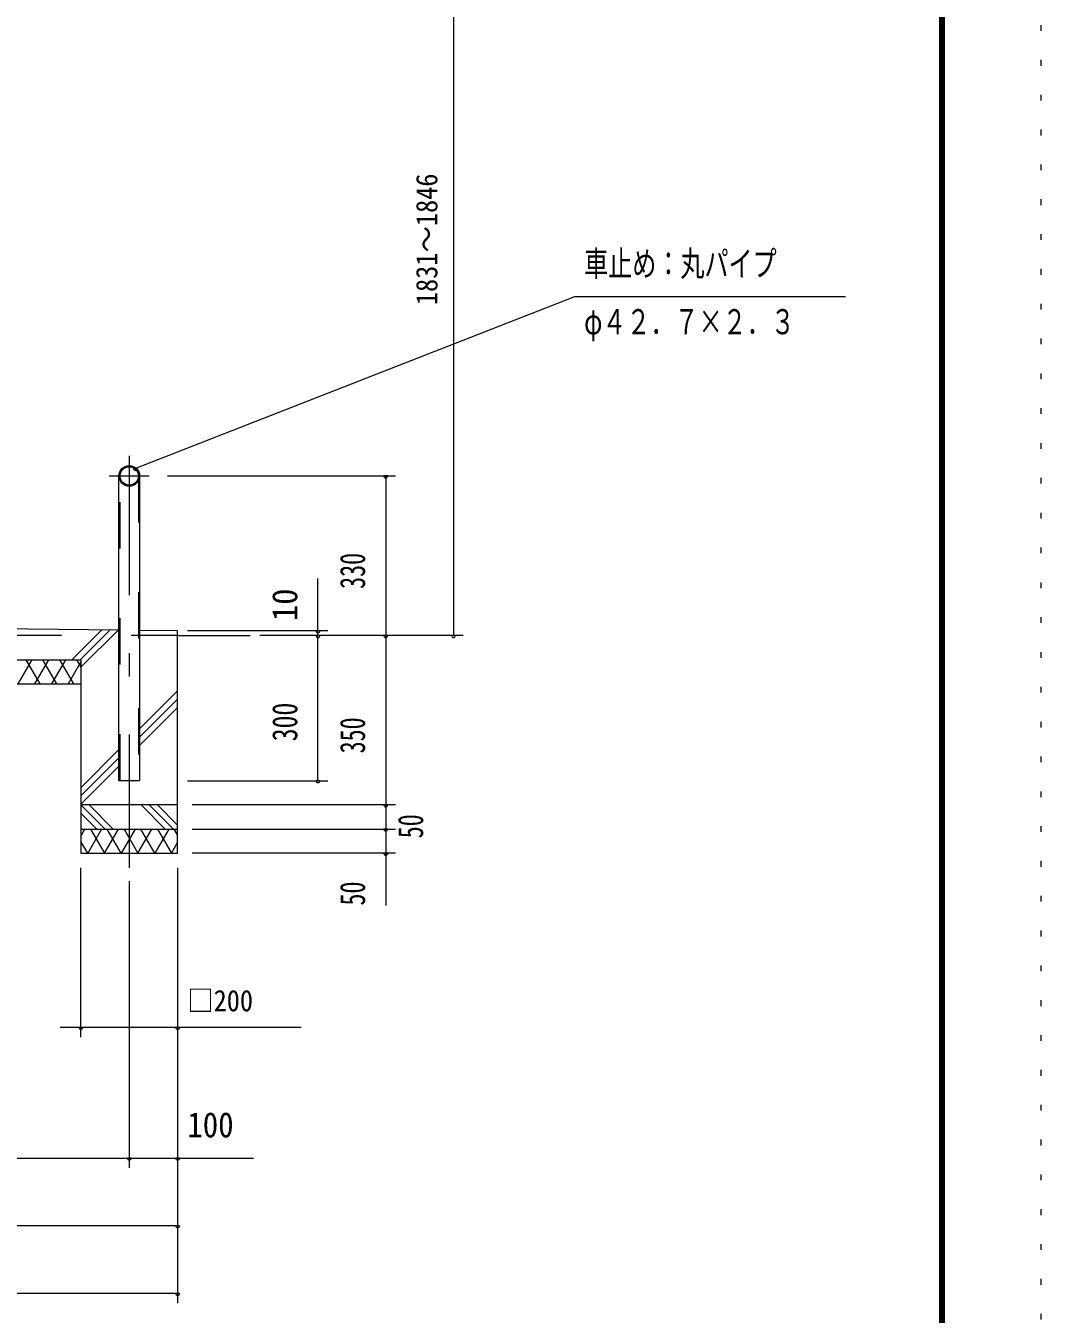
# Model space of a CAD drawing. Units: millimetres, scale not verified. Extents: x -25778 to 25782, y -10500 to 10500.
# Drawn here: x 20536 to 25782, y -2912 to 3746 of the extents above; entities that cross this region are included whole.
import ezdxf
from ezdxf.enums import TextEntityAlignment as Align

# ---------------------------------------------------------------- set-up
doc = ezdxf.new("R2010")
doc.units = ezdxf.units.MM
doc.header["$LTSCALE"] = 60
for name, pattern in [('USER2', [10, 4, -6]), ('USER3', [24, 12, -5, 2, -5]), ('USER4', [3, 0.5, -2.5])]:
    doc.linetypes.add(name, pattern=pattern)
for name, color, linetype, lineweight in [('0-6_2-0BOLD', 7, 'Continuous', 18), ('0-7_2-1HIDDEN', 3, 'USER2', 18), ('0-8_2-2CENTER', 3, 'USER3', 18), ('0-A_2-5DIM', 3, 'Continuous', 18), ('0-B_2-6HATCH', 2, 'Continuous', 18), ('0-C_F-F', 5, 'Continuous', 18), ('0-D_F-E_J_ADD', 5, 'USER4', 18)]:
    doc.layers.add(name, color=color, linetype=linetype, lineweight=lineweight)
doc.styles.add('ＭＳ ゴシック', font='')
doc.styles.get('ＭＳ ゴシック').set_extended_font_data('MS Gothic')

msp = doc.modelspace()

# ---------------------------------------------------------------- linework, layer by layer
at = {"layer": '0-6_2-0BOLD'}
for p, q in [((21123.57, 1420.09), (21123.57, -154.91)), ((21016.82, 623.12), (18915.57, 644.14)), ((21320.2, 620.09), (21123.57, 622.05)), ((21320.19, 595.09), (21695.19, 595.09)), ((18915.57, 470.09), (20820.19, 470.09)), ((19570.2, 345.09), (20820.19, 345.09)), ((21320.2, -279.91), (20820.19, -279.91)), ((20820.19, -404.91), (21320.2, -404.91))]:
    msp.add_line(p, q, dxfattribs=at)
for points in [[(21123.57, -154.91), (21016.82, -154.91), (21016.82, 1420.09)], [(20820.19, 470.09), (20820.19, -529.91), (21320.2, -529.91), (21320.2, 620.09)]]:
    msp.add_lwpolyline(points, dxfattribs=at)
for radius in [53.38, 47.62]:
    msp.add_circle((21070.2, 1420.09), radius, dxfattribs=at)
at = {"layer": '0-7_2-1HIDDEN'}
for p, q in [((21022.57, -154.91), (21022.57, 1420.09)), ((21117.82, 1420.09), (21117.82, -154.91)), ((21320.2, 595.09), (16320.2, 595.09))]:
    msp.add_line(p, q, dxfattribs=at)
at = {"layer": '0-8_2-2CENTER'}
for p, q in [((21070.2, 1523.47), (21070.2, -604.76)), ((20966.82, 1420.09), (21173.57, 1420.09))]:
    msp.add_line(p, q, dxfattribs=at)
at = {"layer": '0-A_2-5DIM'}
for p, q in [((22745.18, 5210.77), (22745.18, 595.09)), ((21112.09, 1458.93), (21092.09, 1458.93)), ((21267.75, 1420.09), (22445.19, 1420.09)), ((22405.19, 1420.09), (22385.19, 1420.09)), ((22395.19, 1420.09), (22395.19, -799.91)), ((22045.19, -154.91), (22045.19, 890.09)), ((22095.19, 620.09), (21370.19, 620.09)), ((22055.19, 620.09), (22035.19, 620.09)), ((22795.19, 595.09), (21745.19, 595.09)), ((22055.19, 595.09), (22035.19, 595.09)), ((22405.19, 595.09), (22385.19, 595.09)), ((22755.19, 595.09), (22735.19, 595.09)), ((21370.19, -154.91), (22095.18, -154.91)), ((22055.19, -154.91), (22035.19, -154.91)), ((22445.19, -279.91), (21395.2, -279.91)), ((22405.19, -279.91), (22385.19, -279.91)), ((21395.2, -404.91), (22445.19, -404.91)), ((22405.19, -404.91), (22385.19, -404.91)), ((22445.19, -529.91), (21395.2, -529.91)), ((22405.19, -529.91), (22385.19, -529.91)), ((20820.19, -1479.91), (20820.19, -604.91)), ((21320.2, -604.91), (21320.2, -2854.91)), ((21070.2, -673.46), (21070.2, -2154.91)), ((21957.69, -1429.91), (20713.3, -1429.91)), ((20830.19, -1429.91), (20810.19, -1429.91)), ((21330.2, -1429.91), (21310.2, -1429.91)), ((18820.2, -2104.91), (21712.69, -2104.91)), ((21080.2, -2104.91), (21060.2, -2104.91)), ((21330.2, -2104.91), (21310.2, -2104.91)), ((21320.2, -2454.91), (16320.2, -2454.91)), ((21330.2, -2454.91), (21310.2, -2454.91)), ((21320.2, -2804.91), (16320.2, -2804.91)), ((21330.2, -2804.91), (21310.2, -2804.91))]:
    msp.add_line(p, q, dxfattribs=at)
msp.add_lwpolyline([(24770.2, 2345.09), (23370.2, 2345.09), (21102.09, 1458.93)], dxfattribs=at)
for centre in [(21102.09, 1458.93), (22395.19, 1420.09), (22045.19, 620.09), (22045.19, 595.09), (22395.19, 595.09), (22745.19, 595.09), (22045.19, -154.91), (22395.19, -279.91), (22395.19, -404.91), (22395.19, -529.91), (20820.19, -1429.91), (21320.2, -1429.91), (21070.2, -2104.91), (21320.2, -2104.91), (21320.2, -2454.91), (21320.2, -2804.91)]:
    msp.add_arc(centre, 10, 180, 0, dxfattribs=at)
at = {"layer": '0-B_2-6HATCH'}
for p, q in [((20928.01, 624.01), (20774.09, 470.09)), ((20970.02, 623.59), (20816.52, 470.09)), ((20820.19, 431.34), (21012.02, 623.17)), ((20566.68, 470.09), (20494.51, 345.09)), ((20609.98, 345.09), (20537.82, 470.09)), ((20653.28, 470.09), (20581.11, 345.09)), ((20696.59, 345.09), (20624.42, 470.09)), ((20739.89, 470.09), (20667.72, 345.09)), ((20783.19, 345.09), (20711.02, 470.09)), ((20797.62, 470.09), (20820.19, 431)), ((20820.19, 459.19), (20754.32, 345.09)), ((21123.57, 112.46), (21320.2, 309.09)), ((21320.2, 266.66), (21123.57, 70.04)), ((21123.57, 27.61), (21320.2, 224.23)), ((20820.19, -190.91), (21016.82, 5.72)), ((21016.82, -36.71), (20820.19, -233.34)), ((20820.19, -275.77), (21016.82, -79.14)), ((20820.19, -322.33), (20902.77, -404.91)), ((20945.2, -404.91), (20820.2, -279.91)), ((20987.62, -404.91), (20862.63, -279.91)), ((21131.33, -279.91), (21256.33, -404.91)), ((21298.75, -404.91), (21173.75, -279.91)), ((21320.2, -383.93), (21216.18, -279.91)), ((20820.19, -440.81), (20840.92, -404.91)), ((20869.79, -404.91), (20941.96, -529.91)), ((20941.96, -529.91), (21014.13, -404.91)), ((21028.56, -529.91), (20956.39, -404.91)), ((21100.73, -404.91), (21028.56, -529.91)), ((21043, -404.91), (21115.17, -529.91)), ((21115.16, -529.91), (21187.33, -404.91)), ((21216.2, -404.91), (21288.37, -529.91)), ((21320.2, -435.03), (21302.8, -404.91)), ((21288.37, -529.91), (21320.2, -474.78))]:
    msp.add_line(p, q, dxfattribs=at)
for points in [[(20927.53, -404.91), (20855.36, -529.91), (20820.19, -469)], [(21273.94, -404.91), (21201.77, -529.91), (21129.6, -404.91)]]:
    msp.add_lwpolyline(points, dxfattribs=at)
at = {"layer": '0-C_F-F'}
for points in [[(-3418.39, 10100.16), (-3418.39, -9999.84), (25281.61, -9999.84), (25281.61, 10100.16)], [(-3415.89, 10097.66), (25279.11, 10097.66), (25279.11, -9997.34), (-3415.89, -9997.34)], [(-3413.39, 10095.16), (-3413.39, -9994.84), (25276.61, -9994.84), (25276.61, 10095.16)], [(-3410.89, 10092.66), (25274.11, 10092.66), (25274.11, -9992.34), (-3410.89, -9992.34)], [(-3408.39, 10090.16), (25271.61, 10090.16), (25271.61, -9989.84), (-3408.39, -9989.84)], [(-3405.89, 10087.66), (25269.11, 10087.66), (25269.11, -9987.34), (-3405.89, -9987.34)], [(-3403.39, 10085.16), (25266.61, 10085.16), (25266.61, -9984.84), (-3403.39, -9984.84)], [(-3400.89, 10082.66), (-3400.89, -9982.34), (25264.11, -9982.34), (25264.11, 10082.66)], [(-3398.39, 10080.16), (-3398.39, -9979.84), (25261.61, -9979.84), (25261.61, 10080.16)], [(-3395.89, 10077.66), (-3395.89, -9977.34), (25259.11, -9977.34), (25259.11, 10077.66)], [(-3393.39, 10075.16), (25256.61, 10075.16), (25256.61, -9974.84), (-3393.39, -9974.84)]]:
    msp.add_lwpolyline(points, close=True, dxfattribs=at)
at = {"layer": '0-D_F-E_J_ADD'}
msp.add_lwpolyline([(-3918.39, 10500.16), (-3918.39, -10499.84), (25781.61, -10499.84), (25781.61, 10500.16)], close=True, dxfattribs=at)

# ---------------------------------------------------------------- texts
at = {"layer": '0-A_2-5DIM', "color": 7, "style": 'ＭＳ ゴシック'}
for s, height, width, p in [('～1846', 110.7, 0.9, (22695.19, 2575.64)), ('1831', 110.7, 0.9, (22695.19, 2302.93)), ('330', 130.2, 0.7, (22327.42, 836.34)), ('10', 130.2, 0.95, (21977.42, 670.09)), ('300', 130.2, 0.75, (21977.42, 48.84)), ('350', 130.2, 0.7, (22327.42, -13.66)), ('50', 130.2, 0.7, (22627.42, -452.41)), ('50', 130.2, 0.7, (22327.42, -799.91))]:
    msp.add_text(s, height=height, rotation=90, dxfattribs=dict(at, width=width)).set_placement(p, align=Align.BOTTOM_LEFT)
for s, height, width, p in [('車止め：丸パイプ', 130.2, 0.7, (23420.2, 2412.86)), ('φ４２．７×２．３', 130.2, 0.7, (23420.2, 2112.86)), ('□200', 110.7, 0.9, (21370.2, -1379.91)), ('100', 130.2, 0.9, (21370.2, -2037.14))]:
    msp.add_text(s, height=height, dxfattribs=dict(at, width=width)).set_placement(p, align=Align.BOTTOM_LEFT)

doc.saveas('drawing.dxf')
